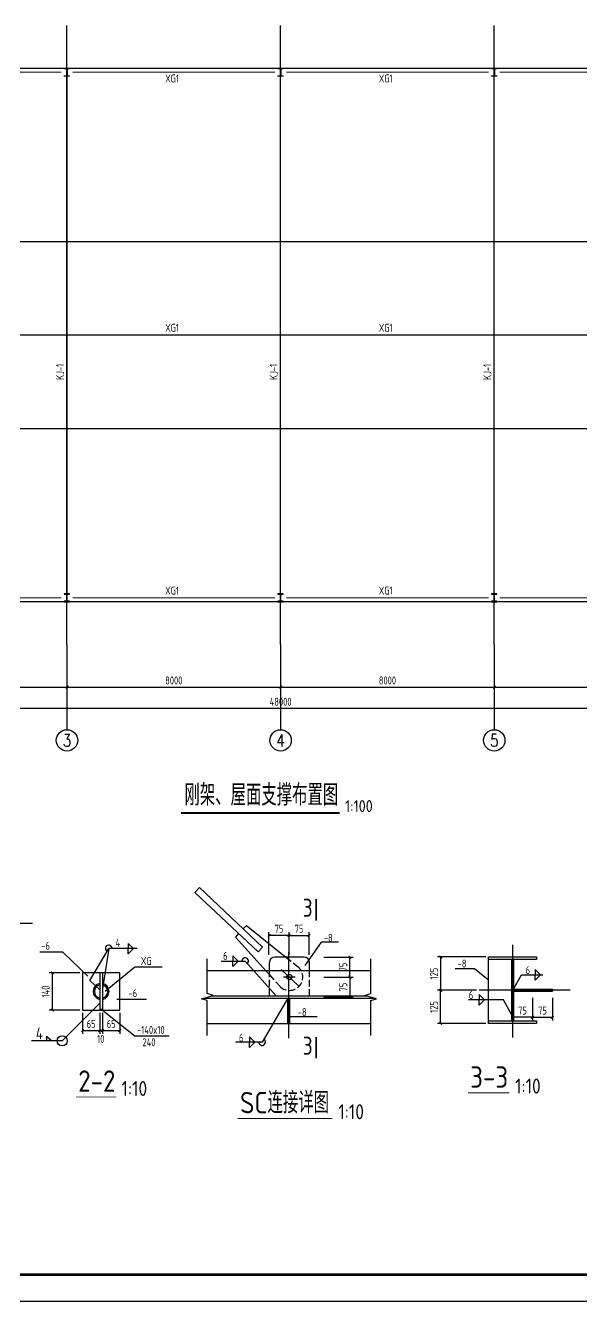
# Model space of a CAD drawing. Header units: millimetres. Extents: x 866561 to 877878, y 40199 to 44891.
# Drawn here: x 871554.4 to 871762.5, y 40203.1 to 40681.4 of the extents above; entities that cross this region are included whole.
import ezdxf
from ezdxf.enums import TextEntityAlignment as Align

# ---------------------------------------------------------------- set-up
doc = ezdxf.new("R2010")
doc.units = ezdxf.units.MM
doc.header["$LTSCALE"] = 1000
doc.header["$MEASUREMENT"] = 0
for name, pattern in [('DASH', [0.35, 0.25, -0.1]), ('DASHED', [117.236842, 78.157895, -39.078947]), ('DOTE', [2.42, 2, -0.2, 0.02, -0.2])]:
    doc.linetypes.add(name, pattern=pattern)
doc.layers.add('1', color=4, linetype='Continuous', lineweight=70)
for name, color, linetype in [('AXIS', 3, 'Continuous'), ('AXIS_TEXT', 7, 'Continuous'), ('BEAM', 4, 'DASHED'), ('COLUMN', 9, 'Continuous'), ('DIM', 7, 'Continuous'), ('DOTE', 1, 'DOTE'), ('M_Prof', 2, 'Continuous'), ('NUM', 7, 'Continuous'), ('OTHER', 2, 'Continuous'), ('尺寸标注', 7, 'Continuous'), ('支撑', 6, 'Continuous'), ('文字', 7, 'Continuous'), ('柱', 2, 'Continuous'), ('柱集中标注', 2, 'Continuous'), ('梁', 4, 'Continuous'), ('焊缝标注', 3, 'Continuous')]:
    doc.layers.add(name, color=color, linetype=linetype)
doc.styles.add('_TCH_AXIS', font='COMPLEX', dxfattribs={"bigfont": 'GBCBIG'})
doc.styles.add('COMPLEX', font='COMPLEX')
doc.styles.add('GBHZ', font='gbenor.shx', dxfattribs={"width": 0.9, "bigfont": 'gbcbig.shx'})
doc.dimstyles.new('Y10', dxfattribs={"dimscale": 0, "dimtxt": 3, "dimasz": 0.01, "dimexe": 1.2, "dimexo": 1, "dimgap": 1, "dimtad": 1, "dimdec": 0, "dimlfac": 10, "dimzin": 0, "dimdsep": 46, "dimtxsty": 'GBHZ', "dimblk1": 'DX', "dimblk2": 'DX', "dimsah": 1, "dimcen": 0.09, "dimdle": 1, "dimadec": 0, "dimazin": 0, "dimtfac": 1, "dimtdec": 0, "dimtix": 1, "dimtmove": 2, "dimatfit": 3, "dimldrblk": 'DX', "dimfxl": 0, "dimtolj": 1, "dimtzin": 0, "dimarcsym": 0})
doc.dimstyles.new('Y100', dxfattribs={"dimscale": 0, "dimtxt": 3, "dimasz": 0.01, "dimexe": 1.2, "dimexo": 2, "dimgap": 1, "dimtad": 1, "dimdec": 0, "dimlfac": 100, "dimzin": 0, "dimdsep": 46, "dimtxsty": 'GBHZ', "dimblk": 'DX', "dimcen": 0.09, "dimdle": 1, "dimclrd": 7, "dimclre": 7, "dimclrt": 7, "dimadec": 0, "dimazin": 0, "dimtfac": 1, "dimtdec": 0, "dimtix": 1, "dimtmove": 2, "dimatfit": 3, "dimldrblk": 'DX', "dimfxl": 0, "dimtolj": 1, "dimtzin": 0, "dimarcsym": 0})

# ---------------------------------------------------------------- blocks, each defined once
blk = doc.blocks.new('_AXISO')
blk.add_circle((0, 0), 0.5)
at = {"layer": 'AXIS_TEXT', "style": 'COMPLEX', "width": 1.041667}
blk.add_attdef('A', text='', height=0.56, dxfattribs=at).set_placement((-0.25, -0.28), (0.25, -0.28), align=Align.FIT)
blk = doc.blocks.new('DX')
at = {"color": 0, "linetype": 'ByBlock', "const_width": 40}
blk.add_lwpolyline([(-54, -51), (46, 49)], dxfattribs=at)
blk = doc.blocks.new('*D253')
at = {"layer": 'Defpoints', "color": 0, "transparency": 16777216}
for p in [(871489.89, 40449.36), (871569.89, 40449.36), (871569.89, 40433.36)]:
    blk.add_point(p, dxfattribs=at)
at = {"layer": 'dim', "color": 7, "lineweight": -2, "transparency": 16777216}
for p, q in [((871489.89, 40447.36), (871489.89, 40432.16)), ((871569.89, 40447.36), (871569.89, 40432.16)), ((871489.9, 40433.36), (871569.88, 40433.36))]:
    blk.add_line(p, q, dxfattribs=at)
at = {"layer": 'dim', "color": 7, "lineweight": -2, "transparency": 16777216, "xscale": 0.01, "yscale": 0.01, "zscale": 0.01, "rotation": 180}
blk.add_blockref('DX', (871489.89, 40433.36), dxfattribs=at)
at = {"layer": 'dim', "color": 7, "lineweight": -2, "transparency": 16777216, "xscale": 0.01, "yscale": 0.01, "zscale": 0.01}
blk.add_blockref('DX', (871569.89, 40433.36), dxfattribs=at)
at = {"layer": 'dim', "color": 7, "transparency": 16777216, "insert": (871529.89, 40435.86), "char_height": 3, "attachment_point": 5, "style": 'GBHZ'}
blk.add_mtext('\\A1;8000', dxfattribs=at)
blk = doc.blocks.new('*D254')
at = {"layer": 'Defpoints', "color": 0, "transparency": 16777216}
for p in [(871569.89, 40449.36), (871649.89, 40449.36), (871649.89, 40433.36)]:
    blk.add_point(p, dxfattribs=at)
at = {"layer": 'dim', "color": 7, "lineweight": -2, "transparency": 16777216}
for p, q in [((871569.89, 40447.36), (871569.89, 40432.16)), ((871649.89, 40447.36), (871649.89, 40432.16)), ((871569.9, 40433.36), (871649.88, 40433.36))]:
    blk.add_line(p, q, dxfattribs=at)
at = {"layer": 'dim', "color": 7, "lineweight": -2, "transparency": 16777216, "xscale": 0.01, "yscale": 0.01, "zscale": 0.01, "rotation": 180}
blk.add_blockref('DX', (871569.89, 40433.36), dxfattribs=at)
at = {"layer": 'dim', "color": 7, "lineweight": -2, "transparency": 16777216, "xscale": 0.01, "yscale": 0.01, "zscale": 0.01}
blk.add_blockref('DX', (871649.89, 40433.36), dxfattribs=at)
at = {"layer": 'dim', "color": 7, "transparency": 16777216, "insert": (871609.89, 40435.86), "char_height": 3, "attachment_point": 5, "style": 'GBHZ'}
blk.add_mtext('\\A1;8000', dxfattribs=at)
blk = doc.blocks.new('*D255')
at = {"layer": 'Defpoints', "color": 0, "transparency": 16777216}
for p in [(871649.89, 40449.36), (871729.89, 40449.36), (871729.89, 40433.36)]:
    blk.add_point(p, dxfattribs=at)
at = {"layer": 'dim', "color": 7, "lineweight": -2, "transparency": 16777216}
for p, q in [((871649.89, 40447.36), (871649.89, 40432.16)), ((871729.89, 40447.36), (871729.89, 40432.16)), ((871649.9, 40433.36), (871729.88, 40433.36))]:
    blk.add_line(p, q, dxfattribs=at)
at = {"layer": 'dim', "color": 7, "lineweight": -2, "transparency": 16777216, "xscale": 0.01, "yscale": 0.01, "zscale": 0.01, "rotation": 180}
blk.add_blockref('DX', (871649.89, 40433.36), dxfattribs=at)
at = {"layer": 'dim', "color": 7, "lineweight": -2, "transparency": 16777216, "xscale": 0.01, "yscale": 0.01, "zscale": 0.01}
blk.add_blockref('DX', (871729.89, 40433.36), dxfattribs=at)
at = {"layer": 'dim', "color": 7, "transparency": 16777216, "insert": (871689.89, 40435.86), "char_height": 3, "attachment_point": 5, "style": 'GBHZ'}
blk.add_mtext('\\A1;8000', dxfattribs=at)
blk = doc.blocks.new('*D256')
at = {"layer": 'Defpoints', "color": 0, "transparency": 16777216}
for p in [(871729.89, 40449.36), (871809.89, 40449.36), (871809.89, 40433.36)]:
    blk.add_point(p, dxfattribs=at)
at = {"layer": 'dim', "color": 7, "lineweight": -2, "transparency": 16777216}
for p, q in [((871729.89, 40447.36), (871729.89, 40432.16)), ((871809.89, 40447.36), (871809.89, 40432.16)), ((871729.9, 40433.36), (871809.88, 40433.36))]:
    blk.add_line(p, q, dxfattribs=at)
at = {"layer": 'dim', "color": 7, "lineweight": -2, "transparency": 16777216, "xscale": 0.01, "yscale": 0.01, "zscale": 0.01, "rotation": 180}
blk.add_blockref('DX', (871729.89, 40433.36), dxfattribs=at)
at = {"layer": 'dim', "color": 7, "lineweight": -2, "transparency": 16777216, "xscale": 0.01, "yscale": 0.01, "zscale": 0.01}
blk.add_blockref('DX', (871809.89, 40433.36), dxfattribs=at)
at = {"layer": 'dim', "color": 7, "transparency": 16777216, "insert": (871769.89, 40435.86), "char_height": 3, "attachment_point": 5, "style": 'GBHZ'}
blk.add_mtext('\\A1;8000', dxfattribs=at)
blk = doc.blocks.new('*D258')
at = {"layer": 'Defpoints', "color": 0, "transparency": 16777216}
for p in [(871409.89, 40449.36), (871889.89, 40449.36), (871409.89, 40425.36)]:
    blk.add_point(p, dxfattribs=at)
at = {"layer": 'dim', "color": 7, "lineweight": -2, "transparency": 16777216}
for p, q in [((871409.89, 40447.36), (871409.89, 40424.16)), ((871889.89, 40447.36), (871889.89, 40424.16)), ((871889.88, 40425.36), (871409.9, 40425.36))]:
    blk.add_line(p, q, dxfattribs=at)
at = {"layer": 'dim', "color": 7, "lineweight": -2, "transparency": 16777216, "xscale": 0.01, "yscale": 0.01, "zscale": 0.01, "rotation": 180}
blk.add_blockref('DX', (871409.89, 40425.36), dxfattribs=at)
at = {"layer": 'dim', "color": 7, "lineweight": -2, "transparency": 16777216, "xscale": 0.01, "yscale": 0.01, "zscale": 0.01}
blk.add_blockref('DX', (871889.89, 40425.36), dxfattribs=at)
at = {"layer": 'dim', "color": 7, "transparency": 16777216, "insert": (871649.89, 40427.86), "char_height": 3, "attachment_point": 5, "style": 'GBHZ'}
blk.add_mtext('\\A1;48000', dxfattribs=at)
blk = doc.blocks.new('*D570')
at = {"layer": 'Defpoints', "color": 0, "linetype": 'ByBlock', "ltscale": 0.8, "transparency": 16777216}
for p in [(871645.53, 40340.28), (871645.53, 40332.02), (871653.03, 40332.02)]:
    blk.add_point(p, dxfattribs=at)
at = {"layer": 'dim', "color": 0, "linetype": 'ByBlock', "lineweight": -2, "ltscale": 0.8, "transparency": 16777216}
for p, q in [((871645.53, 40333.02), (871645.53, 40341.48)), ((871653.03, 40333.02), (871653.03, 40341.48)), ((871653.02, 40340.28), (871645.54, 40340.28))]:
    blk.add_line(p, q, dxfattribs=at)
at = {"layer": 'dim', "color": 0, "linetype": 'ByBlock', "lineweight": -2, "ltscale": 0.8, "transparency": 16777216, "xscale": 0.01, "yscale": 0.01, "zscale": 0.01, "rotation": 180}
blk.add_blockref('DX', (871645.53, 40340.28), dxfattribs=at)
at = {"layer": 'dim', "color": 0, "linetype": 'ByBlock', "lineweight": -2, "ltscale": 0.8, "transparency": 16777216, "xscale": 0.01, "yscale": 0.01, "zscale": 0.01}
blk.add_blockref('DX', (871653.03, 40340.28), dxfattribs=at)
at = {"layer": 'dim', "color": 0, "linetype": 'ByBlock', "ltscale": 0.8, "transparency": 16777216, "insert": (871649.28, 40342.78), "char_height": 3, "attachment_point": 5, "style": 'GBHZ'}
blk.add_mtext('\\A1;75', dxfattribs=at)
blk = doc.blocks.new('*D571')
at = {"layer": 'Defpoints', "color": 0, "linetype": 'ByBlock', "ltscale": 0.8, "transparency": 16777216}
for p in [(871660.53, 40340.28), (871653.03, 40332.02), (871660.53, 40332.02)]:
    blk.add_point(p, dxfattribs=at)
at = {"layer": 'dim', "color": 0, "linetype": 'ByBlock', "lineweight": -2, "ltscale": 0.8, "transparency": 16777216}
for p, q in [((871653.03, 40333.02), (871653.03, 40341.48)), ((871660.53, 40333.02), (871660.53, 40341.48)), ((871653.04, 40340.28), (871660.52, 40340.28))]:
    blk.add_line(p, q, dxfattribs=at)
at = {"layer": 'dim', "color": 0, "linetype": 'ByBlock', "lineweight": -2, "ltscale": 0.8, "transparency": 16777216, "xscale": 0.01, "yscale": 0.01, "zscale": 0.01, "rotation": 180}
blk.add_blockref('DX', (871653.03, 40340.28), dxfattribs=at)
at = {"layer": 'dim', "color": 0, "linetype": 'ByBlock', "lineweight": -2, "ltscale": 0.8, "transparency": 16777216, "xscale": 0.01, "yscale": 0.01, "zscale": 0.01}
blk.add_blockref('DX', (871660.53, 40340.28), dxfattribs=at)
at = {"layer": 'dim', "color": 0, "linetype": 'ByBlock', "ltscale": 0.8, "transparency": 16777216, "insert": (871656.78, 40342.78), "char_height": 3, "attachment_point": 5, "style": 'GBHZ'}
blk.add_mtext('\\A1;75', dxfattribs=at)
blk = doc.blocks.new('*D572')
at = {"layer": 'Defpoints', "color": 0, "linetype": 'ByBlock', "ltscale": 0.8, "transparency": 16777216}
for p in [(871665.09, 40324.68), (871665.09, 40317.18), (871675.84, 40317.18)]:
    blk.add_point(p, dxfattribs=at)
at = {"layer": 'dim', "color": 0, "linetype": 'ByBlock', "lineweight": -2, "ltscale": 0.8, "transparency": 16777216}
for p, q in [((871666.09, 40324.68), (871677.04, 40324.68)), ((871675.84, 40324.67), (871675.84, 40317.19)), ((871666.09, 40317.18), (871677.04, 40317.18))]:
    blk.add_line(p, q, dxfattribs=at)
at = {"layer": 'dim', "color": 0, "linetype": 'ByBlock', "lineweight": -2, "ltscale": 0.8, "transparency": 16777216, "xscale": 0.01, "yscale": 0.01, "zscale": 0.01}
for p, rotation in [((871675.84, 40324.68), 90), ((871675.84, 40317.18), 270)]:
    blk.add_blockref('DX', p, dxfattribs=dict(at, rotation=rotation))
at = {"layer": 'dim', "color": 0, "linetype": 'ByBlock', "ltscale": 0.8, "transparency": 16777216, "insert": (871673.34, 40320.93), "char_height": 3, "attachment_point": 5, "rotation": 90, "style": 'GBHZ'}
blk.add_mtext('\\A1;75', dxfattribs=at)
blk = doc.blocks.new('*D573')
at = {"layer": 'Defpoints', "color": 0, "linetype": 'ByBlock', "ltscale": 0.8, "transparency": 16777216}
for p in [(871665.09, 40332.18), (871675.84, 40332.18), (871665.09, 40324.68)]:
    blk.add_point(p, dxfattribs=at)
at = {"layer": 'dim', "color": 0, "linetype": 'ByBlock', "lineweight": -2, "ltscale": 0.8, "transparency": 16777216}
for p, q in [((871666.09, 40332.18), (871677.04, 40332.18)), ((871675.84, 40324.69), (871675.84, 40332.17)), ((871666.09, 40324.68), (871677.04, 40324.68))]:
    blk.add_line(p, q, dxfattribs=at)
at = {"layer": 'dim', "color": 0, "linetype": 'ByBlock', "lineweight": -2, "ltscale": 0.8, "transparency": 16777216, "xscale": 0.01, "yscale": 0.01, "zscale": 0.01}
for p, rotation in [((871675.84, 40332.18), 90), ((871675.84, 40324.68), 270)]:
    blk.add_blockref('DX', p, dxfattribs=dict(at, rotation=rotation))
at = {"layer": 'dim', "color": 0, "linetype": 'ByBlock', "ltscale": 0.8, "transparency": 16777216, "insert": (871673.34, 40328.43), "char_height": 3, "attachment_point": 5, "rotation": 90, "style": 'GBHZ'}
blk.add_mtext('\\A1;75', dxfattribs=at)
blk = doc.blocks.new('*D568')
at = {"layer": 'Defpoints', "color": 0, "transparency": 16777216}
for p in [(871744.2, 40317.86), (871751.7, 40317.86), (871751.7, 40309.6)]:
    blk.add_point(p, dxfattribs=at)
at = {"layer": '尺寸标注', "color": 0, "lineweight": -2, "transparency": 16777216}
for p, q in [((871744.2, 40316.86), (871744.2, 40308.4)), ((871751.7, 40316.86), (871751.7, 40308.4)), ((871744.21, 40309.6), (871751.69, 40309.6))]:
    blk.add_line(p, q, dxfattribs=at)
at = {"layer": '尺寸标注', "color": 0, "lineweight": -2, "transparency": 16777216, "xscale": 0.01, "yscale": 0.01, "zscale": 0.01, "rotation": 180}
blk.add_blockref('DX', (871744.2, 40309.6), dxfattribs=at)
at = {"layer": '尺寸标注', "color": 0, "lineweight": -2, "transparency": 16777216, "xscale": 0.01, "yscale": 0.01, "zscale": 0.01}
blk.add_blockref('DX', (871751.7, 40309.6), dxfattribs=at)
at = {"layer": '尺寸标注', "color": 0, "transparency": 16777216, "insert": (871747.95, 40312.1), "char_height": 3, "attachment_point": 5, "style": 'GBHZ'}
blk.add_mtext('\\A1;75', dxfattribs=at)
blk = doc.blocks.new('*D569')
at = {"layer": 'Defpoints', "color": 0, "transparency": 16777216}
for p in [(871736.7, 40317.86), (871744.2, 40317.86), (871736.7, 40309.6)]:
    blk.add_point(p, dxfattribs=at)
at = {"layer": '尺寸标注', "color": 0, "lineweight": -2, "transparency": 16777216}
for p, q in [((871736.7, 40316.86), (871736.7, 40308.4)), ((871744.2, 40316.86), (871744.2, 40308.4)), ((871744.19, 40309.6), (871736.71, 40309.6))]:
    blk.add_line(p, q, dxfattribs=at)
at = {"layer": '尺寸标注', "color": 0, "lineweight": -2, "transparency": 16777216, "xscale": 0.01, "yscale": 0.01, "zscale": 0.01, "rotation": 180}
blk.add_blockref('DX', (871736.7, 40309.6), dxfattribs=at)
at = {"layer": '尺寸标注', "color": 0, "lineweight": -2, "transparency": 16777216, "xscale": 0.01, "yscale": 0.01, "zscale": 0.01}
blk.add_blockref('DX', (871744.2, 40309.6), dxfattribs=at)
at = {"layer": '尺寸标注', "color": 0, "transparency": 16777216, "insert": (871740.45, 40312.1), "char_height": 3, "attachment_point": 5, "style": 'GBHZ'}
blk.add_mtext('\\A1;75', dxfattribs=at)
blk = doc.blocks.new('_ARROW')
blk.add_solid([(0, 0), (-1, 0.1), (-1, -0.1)])
blk = doc.blocks.new('*D554')
at = {"layer": 'Defpoints', "color": 0, "transparency": 16777216}
for p in [(871727.7, 40332.21), (871709.81, 40319.72), (871724.2, 40319.72)]:
    blk.add_point(p, dxfattribs=at)
at = {"layer": 'dim', "color": 0, "lineweight": -2, "transparency": 16777216}
for p, q in [((871726.7, 40332.21), (871708.61, 40332.21)), ((871709.81, 40332.2), (871709.81, 40319.73)), ((871723.2, 40319.72), (871708.61, 40319.72))]:
    blk.add_line(p, q, dxfattribs=at)
at = {"layer": 'dim', "color": 0, "lineweight": -2, "transparency": 16777216, "xscale": 0.01, "yscale": 0.01, "zscale": 0.01}
for p, rotation in [((871709.81, 40332.21), 90), ((871709.81, 40319.72), 270)]:
    blk.add_blockref('DX', p, dxfattribs=dict(at, rotation=rotation))
at = {"layer": 'dim', "color": 0, "transparency": 16777216, "insert": (871707.31, 40325.97), "char_height": 3, "attachment_point": 5, "rotation": 90, "style": 'GBHZ'}
blk.add_mtext('\\A1;125', dxfattribs=at)
blk = doc.blocks.new('*D553')
at = {"layer": 'Defpoints', "color": 0, "transparency": 16777216}
for p in [(871564.42, 40326.26), (871575.68, 40326.26, -0.09), (871575.68, 40312.26, -0.09)]:
    blk.add_point(p, dxfattribs=at)
at = {"layer": 'dim', "color": 0, "lineweight": -2, "transparency": 16777216}
for p, q in [((871574.68, 40326.26), (871563.22, 40326.26)), ((871564.42, 40312.27), (871564.42, 40326.25)), ((871574.68, 40312.26), (871563.22, 40312.26))]:
    blk.add_line(p, q, dxfattribs=at)
at = {"layer": 'dim', "color": 0, "lineweight": -2, "transparency": 16777216, "xscale": 0.01, "yscale": 0.01, "zscale": 0.01}
for p, rotation in [((871564.42, 40326.26), 90), ((871564.42, 40312.26), 270)]:
    blk.add_blockref('DX', p, dxfattribs=dict(at, rotation=rotation))
at = {"layer": 'dim', "color": 0, "transparency": 16777216, "insert": (871561.92, 40319.26), "char_height": 3, "attachment_point": 5, "rotation": 90, "style": 'GBHZ'}
blk.add_mtext('\\A1;140', dxfattribs=at)
blk = doc.blocks.new('*D543')
at = {"layer": 'Defpoints', "color": 0, "transparency": 16777216}
for p in [(871575.68, 40312.26, -0.09), (871582.18, 40312.26, -0.09), (871582.18, 40304.6)]:
    blk.add_point(p, dxfattribs=at)
at = {"layer": 'dim', "color": 0, "lineweight": -2, "transparency": 16777216}
for p, q in [((871575.68, 40311.26), (871575.68, 40303.4)), ((871582.18, 40311.26), (871582.18, 40303.4)), ((871575.69, 40304.6), (871582.17, 40304.6))]:
    blk.add_line(p, q, dxfattribs=at)
at = {"layer": 'dim', "color": 0, "lineweight": -2, "transparency": 16777216, "xscale": 0.01, "yscale": 0.01, "zscale": 0.01, "rotation": 180}
blk.add_blockref('DX', (871575.68, 40304.6), dxfattribs=at)
at = {"layer": 'dim', "color": 0, "lineweight": -2, "transparency": 16777216, "xscale": 0.01, "yscale": 0.01, "zscale": 0.01}
blk.add_blockref('DX', (871582.18, 40304.6), dxfattribs=at)
at = {"layer": 'dim', "color": 0, "transparency": 16777216, "insert": (871578.93, 40307.1), "char_height": 3, "attachment_point": 5, "style": 'GBHZ'}
blk.add_mtext('\\A1;65', dxfattribs=at)
blk = doc.blocks.new('*D544')
at = {"layer": 'Defpoints', "color": 0, "transparency": 16777216}
for p in [(871582.18, 40312.26, -0.09), (871583.18, 40312.26, -0.09), (871583.18, 40304.6)]:
    blk.add_point(p, dxfattribs=at)
at = {"layer": 'dim', "color": 0, "lineweight": -2, "transparency": 16777216}
for p, q in [((871582.18, 40311.26), (871582.18, 40303.4)), ((871583.18, 40311.26), (871583.18, 40303.4)), ((871582.17, 40304.6), (871582.16, 40304.6)), ((871582.18, 40304.6), (871583.18, 40304.6)), ((871583.19, 40304.6), (871583.2, 40304.6))]:
    blk.add_line(p, q, dxfattribs=at)
at = {"layer": 'dim', "color": 0, "lineweight": -2, "transparency": 16777216, "xscale": 0.01, "yscale": 0.01, "zscale": 0.01}
blk.add_blockref('DX', (871582.18, 40304.6), dxfattribs=at)
at = {"layer": 'dim', "color": 0, "lineweight": -2, "transparency": 16777216, "xscale": 0.01, "yscale": 0.01, "zscale": 0.01, "rotation": 180}
blk.add_blockref('DX', (871583.18, 40304.6), dxfattribs=at)
at = {"layer": 'dim', "color": 0, "transparency": 16777216, "insert": (871582.55, 40301.46), "char_height": 3, "attachment_point": 5, "style": 'GBHZ'}
blk.add_mtext('\\A1;10', dxfattribs=at)
blk = doc.blocks.new('*D545')
at = {"layer": 'Defpoints', "color": 0, "transparency": 16777216}
for p in [(871583.18, 40312.26, -0.09), (871589.68, 40312.26, -0.09), (871589.68, 40304.6)]:
    blk.add_point(p, dxfattribs=at)
at = {"layer": 'dim', "color": 0, "lineweight": -2, "transparency": 16777216}
for p, q in [((871583.18, 40311.26), (871583.18, 40303.4)), ((871589.68, 40311.26), (871589.68, 40303.4)), ((871583.19, 40304.6), (871589.67, 40304.6))]:
    blk.add_line(p, q, dxfattribs=at)
at = {"layer": 'dim', "color": 0, "lineweight": -2, "transparency": 16777216, "xscale": 0.01, "yscale": 0.01, "zscale": 0.01, "rotation": 180}
blk.add_blockref('DX', (871583.18, 40304.6), dxfattribs=at)
at = {"layer": 'dim', "color": 0, "lineweight": -2, "transparency": 16777216, "xscale": 0.01, "yscale": 0.01, "zscale": 0.01}
blk.add_blockref('DX', (871589.68, 40304.6), dxfattribs=at)
at = {"layer": 'dim', "color": 0, "transparency": 16777216, "insert": (871586.43, 40307.1), "char_height": 3, "attachment_point": 5, "style": 'GBHZ'}
blk.add_mtext('\\A1;65', dxfattribs=at)
blk = doc.blocks.new('*D546')
at = {"layer": 'Defpoints', "color": 0, "transparency": 16777216}
for p in [(871709.81, 40319.72), (871724.2, 40319.72), (871727.7, 40307.23)]:
    blk.add_point(p, dxfattribs=at)
at = {"layer": 'dim', "color": 0, "lineweight": -2, "transparency": 16777216}
for p, q in [((871723.2, 40319.72), (871708.61, 40319.72)), ((871709.81, 40307.24), (871709.81, 40319.71)), ((871726.7, 40307.23), (871708.61, 40307.23))]:
    blk.add_line(p, q, dxfattribs=at)
at = {"layer": 'dim', "color": 0, "lineweight": -2, "transparency": 16777216, "xscale": 0.01, "yscale": 0.01, "zscale": 0.01}
for p, rotation in [((871709.81, 40319.72), 90), ((871709.81, 40307.23), 270)]:
    blk.add_blockref('DX', p, dxfattribs=dict(at, rotation=rotation))
at = {"layer": 'dim', "color": 0, "transparency": 16777216, "insert": (871707.31, 40313.48), "char_height": 3, "attachment_point": 5, "rotation": 90, "style": 'GBHZ'}
blk.add_mtext('\\A1;125', dxfattribs=at)

msp = doc.modelspace()

# ---------------------------------------------------------------- linework, layer by layer
at = {"color": 0, "linetype": 'Continuous'}
msp.add_line((871556.978, 40344.737, 0.088), (871544.066, 40344.737, 0.088), dxfattribs=at)
msp.add_line((872098.957, 40203.051), (871257.957, 40203.051))
at = {"color": 0, "const_width": 1}
msp.add_lwpolyline([(872088.957, 40213.051), (871282.957, 40213.051), (871282.957, 40787.051), (872088.957, 40787.051)], close=True, dxfattribs=at)
at = {"const_width": 0.667}
msp.add_lwpolyline([(871612.612, 40386.164), (871671.976, 40386.164)], dxfattribs=at)
at = {"layer": '1', "color": 2, "const_width": 0.6, "elevation": 0.09}
for points in [[(871663.214, 40353.876), (871663.214, 40345.851)], [(871663.214, 40302.172), (871663.214, 40294.147)]]:
    msp.add_lwpolyline(points, dxfattribs=at)
at = {"layer": 'AXIS', "color": 0}
for p, q in [((871569.891, 40449.36), (871569.891, 40417.36)), ((871649.891, 40449.36), (871649.891, 40417.36)), ((871729.891, 40449.36), (871729.891, 40417.36))]:
    msp.add_line(p, q, dxfattribs=at)
at = {"layer": 'AXIS'}
for p, q in [((871659.036, 40328.94), (871665.223, 40337.713)), ((871671.559, 40337.713), (871665.223, 40337.713)), ((871568.385, 40333.987, -0.003), (871559.732, 40333.987, -0.003)), ((871577.714, 40324.977), (871568.385, 40333.987)), ((871595.309, 40328.316), (871584.124, 40319.261)), ((871605.519, 40328.316), (871595.309, 40328.316)), ((871722.518, 40327.708, 0.088), (871715.29, 40327.708, 0.088)), ((871727.699, 40323.453, 0.088), (871722.518, 40327.708, 0.088)), ((871582.599, 40312.729), (871595.422, 40302.455)), ((871599.625, 40316.215, 0.088), (871588.607, 40316.215, 0.088)), ((871608.124, 40302.455), (871595.422, 40302.455))]:
    msp.add_line(p, q, dxfattribs=at)
at = {"layer": 'BEAM', "linetype": 'DASH', "ltscale": 0.01}
for p, q in [((871651.866, 40332.141), (871656.626, 40328.31)), ((871645.691, 40317.577), (871645.691, 40327.051)), ((871660.691, 40317.577), (871660.691, 40327.045)), ((871645.711, 40325.532), (871649.756, 40321.044))]:
    msp.add_line(p, q, dxfattribs=at)
msp.add_arc((871653.191, 40324.677), 5, 226.606, 46.606, dxfattribs=at)
at = {"layer": 'COLUMN', "color": 2}
for p, q in [((871617.824, 40356.395), (871619.542, 40358.212)), ((871617.824, 40356.395), (871641.433, 40334.074)), ((871619.542, 40358.212), (871643.15, 40335.891)), ((871634.166, 40340.944), (871632.964, 40339.673)), ((871637.086, 40344.032), (871635.884, 40342.761)), ((871637.086, 40344.032), (871651.842, 40332.16)), ((871632.964, 40339.673), (871645.706, 40325.537)), ((871643.15, 40335.891), (871641.433, 40334.074)), ((871658.691, 40332.177), (871647.691, 40332.177)), ((871727.699, 40308.204, 0.088), (871727.699, 40331.213, 0.088)), ((871736.299, 40331.213, 0.088), (871736.299, 40308.204, 0.088)), ((871737.099, 40331.213, 0.088), (871737.099, 40308.204, 0.088)), ((871622.401, 40327.177), (871645.691, 40327.177)), ((871645.691, 40327.051), (871645.691, 40330.177)), ((871645.691, 40327.177), (871660.691, 40327.177)), ((871660.691, 40327.083), (871660.691, 40330.177)), ((871660.691, 40327.177), (871683.651, 40327.177)), ((871621.008, 40316.777), (871685.045, 40316.777)), ((871623.941, 40317.577), (871682.111, 40317.577)), ((871652.591, 40307.177), (871652.591, 40316.777)), ((871653.391, 40307.177), (871653.391, 40316.777)), ((871737.099, 40320.157, 0.088), (871751.699, 40320.157, 0.088)), ((871737.099, 40319.357, 0.088), (871751.699, 40319.357, 0.088)), ((871743.199, 40320.157, 0.088), (871743.199, 40319.357, 0.088)), ((871745.199, 40320.157, 0.088), (871745.199, 40319.357, 0.088)), ((871751.699, 40320.157, 0.088), (871751.699, 40319.357, 0.088)), ((871683.651, 40307.177), (871622.401, 40307.177))]:
    msp.add_line(p, q, dxfattribs=at)
at = {"layer": 'COLUMN', "color": 2, "elevation": 0.088}
for points in [[(871727.699, 40332.213), (871745.699, 40332.213), (871745.699, 40331.213), (871727.699, 40331.213)], [(871727.699, 40308.204), (871745.699, 40308.204), (871745.699, 40307.204), (871727.699, 40307.204)]]:
    msp.add_lwpolyline(points, close=True, dxfattribs=at)
at = {"layer": 'COLUMN', "color": 2}
msp.add_circle((871653.191, 40324.677), 1, dxfattribs=at)
for centre, start, end in [((871647.691, 40330.177), 90, 180), ((871658.691, 40330.177), 0, 90)]:
    msp.add_arc(centre, 2, start, end, dxfattribs=at)
at = {"layer": 'dim'}
msp.add_line((871663.533, 40309.812, 0.088), (871653.391, 40309.812), dxfattribs=at)
msp.add_circle((871568.1, 40300.745), 1.911, dxfattribs=at)
for radius, start, end in [(3, 99.59407, 260.40593), (2.5, 101.53696, 258.46304), (3, 279.59407, 80.40593), (2.5, 281.53696, 78.46304)]:
    msp.add_arc((871582.681, 40319.261), radius, start, end, dxfattribs=at)
at = {"layer": 'DOTE', "linetype": 'DOTE'}
for p, q in [((871569.891, 40449.36), (871569.891, 40681.36)), ((871649.891, 40449.36), (871649.891, 40681.36)), ((871729.891, 40449.36), (871729.891, 40681.36)), ((871393.891, 40665.36), (871905.891, 40665.36)), ((871393.891, 40600.36), (871905.891, 40600.36)), ((871393.891, 40565.36), (871905.891, 40565.36)), ((871393.891, 40530.36), (871905.891, 40530.36)), ((871905.891, 40465.36), (871393.891, 40465.36))]:
    msp.add_line(p, q, dxfattribs=at)
at = {"layer": 'DOTE', "linetype": 'DOTE', "ltscale": 0.02}
for p, q in [((871736.699, 40336.778, 0.088), (871736.699, 40301.999, 0.088)), ((871653.026, 40301.697), (871653.026, 40333.967)), ((871650.032, 40327.508), (871656.659, 40321.242)), ((871655.366, 40324.677), (871651.016, 40324.677)), ((871758.278, 40319.722, 0.088), (871724.202, 40319.722, 0.088))]:
    msp.add_line(p, q, dxfattribs=at)
at = {"layer": 'M_Prof'}
for points in [[(871568.891, 40665.36), (871570.891, 40665.36), (871570.891, 40665.16), (871569.981, 40665.16), (871569.981, 40662.56), (871570.891, 40662.56), (871570.891, 40662.36), (871568.891, 40662.36), (871568.891, 40662.56), (871569.801, 40662.56), (871569.801, 40665.16), (871568.891, 40665.16)], [(871648.891, 40665.36), (871650.891, 40665.36), (871650.891, 40665.16), (871649.981, 40665.16), (871649.981, 40662.56), (871650.891, 40662.56), (871650.891, 40662.36), (871648.891, 40662.36), (871648.891, 40662.56), (871649.801, 40662.56), (871649.801, 40665.16), (871648.891, 40665.16)], [(871728.891, 40665.36), (871730.891, 40665.36), (871730.891, 40665.16), (871729.981, 40665.16), (871729.981, 40662.56), (871730.891, 40662.56), (871730.891, 40662.36), (871728.891, 40662.36), (871728.891, 40662.56), (871729.801, 40662.56), (871729.801, 40665.16), (871728.891, 40665.16)], [(871568.891, 40465.36), (871570.891, 40465.36), (871570.891, 40465.56), (871569.981, 40465.56), (871569.981, 40468.16), (871570.891, 40468.16), (871570.891, 40468.36), (871568.891, 40468.36), (871568.891, 40468.16), (871569.801, 40468.16), (871569.801, 40465.56), (871568.891, 40465.56)], [(871648.891, 40465.36), (871650.891, 40465.36), (871650.891, 40465.56), (871649.981, 40465.56), (871649.981, 40468.16), (871650.891, 40468.16), (871650.891, 40468.36), (871648.891, 40468.36), (871648.891, 40468.16), (871649.801, 40468.16), (871649.801, 40465.56), (871648.891, 40465.56)], [(871728.891, 40465.36), (871730.891, 40465.36), (871730.891, 40465.56), (871729.981, 40465.56), (871729.981, 40468.16), (871730.891, 40468.16), (871730.891, 40468.36), (871728.891, 40468.36), (871728.891, 40468.16), (871729.801, 40468.16), (871729.801, 40465.56), (871728.891, 40465.56)]]:
    msp.add_lwpolyline(points, close=True, dxfattribs=at)
at = {"layer": 'OTHER'}
for p, q in [((871622.401, 40318.457), (871622.401, 40331.537)), ((871683.651, 40318.457), (871683.651, 40331.537)), ((871620.201, 40316.557), (871624.601, 40317.757)), ((871624.601, 40317.757), (871622.401, 40318.457)), ((871681.451, 40317.757), (871683.651, 40318.457)), ((871685.851, 40316.557), (871681.451, 40317.757)), ((871622.401, 40315.857), (871620.201, 40316.557)), ((871622.401, 40302.777), (871622.401, 40315.857)), ((871683.651, 40315.857), (871685.851, 40316.557)), ((871683.651, 40302.777), (871683.651, 40315.857))]:
    msp.add_line(p, q, dxfattribs=at)
at = {"layer": '支撑', "color": 6, "linetype": 'ByBlock', "const_width": 0.4}
for points in [[(871567.801, 40663.86), (871491.981, 40663.86)], [(871647.801, 40663.86), (871571.981, 40663.86)], [(871727.801, 40663.86), (871651.981, 40663.86)], [(871807.801, 40663.86), (871731.981, 40663.86)], [(871567.801, 40565.36), (871491.981, 40565.36)], [(871647.801, 40565.36), (871571.981, 40565.36)], [(871727.801, 40565.36), (871651.981, 40565.36)], [(871807.801, 40565.36), (871731.981, 40565.36)], [(871567.801, 40466.86), (871491.981, 40466.86)], [(871647.801, 40466.86), (871571.981, 40466.86)], [(871727.801, 40466.86), (871651.981, 40466.86)], [(871807.801, 40466.86), (871731.981, 40466.86)]]:
    msp.add_lwpolyline(points, dxfattribs=at)
at = {"layer": '文字', "color": 6, "const_width": 0.32}
for points, elevation in [([(871573.217, 40279.725), (871588.371, 40279.725)], 0.088), ([(871720.009, 40281.244), (871735.551, 40281.244)], 0.176), ([(871633.826, 40271.629), (871669.283, 40271.629)], 0.088)]:
    msp.add_lwpolyline(points, dxfattribs=dict(at, elevation=elevation))
at = {"layer": '柱'}
for p, q in [((871582.181, 40326.261), (871582.181, 40312.261)), ((871583.181, 40326.261), (871583.181, 40312.261))]:
    msp.add_line(p, q, dxfattribs=at)
msp.add_lwpolyline([(871575.681, 40312.261), (871589.681, 40312.261), (871589.681, 40326.261), (871575.681, 40326.261)], close=True, dxfattribs=at)
at = {"layer": '梁', "color": 3, "ltscale": 0.05, "const_width": 0.4}
for points in [[(871569.891, 40662.36), (871569.891, 40468.36)], [(871649.891, 40662.36), (871649.891, 40468.36)], [(871729.891, 40662.36), (871729.891, 40468.36)]]:
    msp.add_lwpolyline(points, dxfattribs=at)
at = {"layer": '焊缝标注'}
for p, q in [((871592.835, 40337.2), (871592.835, 40335.4)), ((871592.835, 40337.2), (871594.835, 40335.4)), ((871578.485, 40323.393, 0.088), (871585.497, 40335.4)), ((871585.497, 40335.4), (871583.181, 40320.303)), ((871596.163, 40335.4), (871585.497, 40335.4)), ((871592.835, 40333.4), (871592.835, 40335.4)), ((871592.835, 40333.4), (871594.835, 40335.4)), ((871632.029, 40332.612), (871632.029, 40330.612)), ((871632.029, 40332.612), (871634.029, 40330.612)), ((871627.585, 40330.612), (871636.608, 40330.612)), ((871632.029, 40328.612), (871632.029, 40330.612)), ((871632.029, 40328.612), (871634.029, 40330.612)), ((871636.608, 40330.612), (871648.162, 40317.577)), ((871745.189, 40327.557, 0.088), (871745.189, 40325.557, 0.088)), ((871745.189, 40327.557, 0.088), (871747.189, 40325.557, 0.088)), ((871582.181, 40319.858, 0.088), (871578.485, 40323.393, 0.088)), ((871737.099, 40320.157, 0.088), (871740.099, 40325.557, 0.088)), ((871740.099, 40325.557, 0.088), (871748.12, 40325.557, 0.088)), ((871745.189, 40323.557, 0.088), (871745.189, 40325.557, 0.088)), ((871745.189, 40323.557, 0.088), (871747.189, 40325.557, 0.088)), ((871652.547, 40316.777), (871642.96, 40300.281)), ((871724.245, 40318.091, 0.088), (871724.245, 40316.091, 0.088)), ((871724.245, 40318.091, 0.088), (871726.245, 40316.091, 0.088)), ((871582.181, 40314.875), (871568.1, 40300.745)), ((871733.299, 40316.091, 0.088), (871720.223, 40316.091, 0.088)), ((871724.245, 40314.091, 0.088), (871724.245, 40316.091, 0.088)), ((871724.245, 40314.091, 0.088), (871726.245, 40316.091, 0.088)), ((871736.299, 40310.691, 0.088), (871733.299, 40316.091, 0.088)), ((871562.199, 40302.545), (871562.199, 40300.745)), ((871562.199, 40302.545), (871564.199, 40300.745)), ((871568.1, 40300.745), (871556.542, 40300.745)), ((871642.96, 40300.281), (871633.05, 40300.281)), ((871638.207, 40302.281), (871638.207, 40300.281)), ((871638.207, 40302.281), (871640.207, 40300.281)), ((871638.207, 40298.281), (871638.207, 40300.281)), ((871638.207, 40298.281), (871640.207, 40300.281))]:
    msp.add_line(p, q, dxfattribs=at)
for centre, start, end in [((871585.497, 40335.4), 359.99999, 226.12868), ((871636.608, 40330.612), 308.27546, 180), ((871642.96, 40300.281), 180, 59.57139)]:
    msp.add_arc(centre, 1.25, start, end, dxfattribs=at)

# ---------------------------------------------------------------- block references
at = {"layer": 'AXIS', "color": 0}
ref = msp.add_blockref('_AXISO', (871569.891, 40413.36), dxfattribs=dict(at, xscale=8, yscale=8, zscale=8))
ref.add_attrib('A', '3', dxfattribs={"layer": 'AXIS_TEXT', "color": 0, "height": 4.659, "style": '_TCH_AXIS'}).set_placement((871568.338, 40411.031), (871571.444, 40411.031), align=Align.FIT)
ref = msp.add_blockref('_AXISO', (871649.891, 40413.36), dxfattribs=dict(at, xscale=8, yscale=8, zscale=8))
ref.add_attrib('A', '4', dxfattribs={"layer": 'AXIS_TEXT', "color": 0, "height": 4.454, "style": '_TCH_AXIS'}).set_placement((871648.194, 40411.133), (871651.588, 40411.133), align=Align.FIT)
ref = msp.add_blockref('_AXISO', (871729.891, 40413.36), dxfattribs=dict(at, xscale=8, yscale=8, zscale=8))
ref.add_attrib('A', '5', dxfattribs={"layer": 'AXIS_TEXT', "color": 0, "height": 4.659, "style": '_TCH_AXIS'}).set_placement((871728.338, 40411.031), (871731.444, 40411.031), align=Align.FIT)
at = {"layer": '焊缝标注'}
for p, xscale, yscale, zscale, rotation in [((871737.099, 40320.157, 0.088), -2.499999999793585, 2.5, 2.5, 60.94539590662404), ((871736.299, 40310.691, 0.088), 2.499999999793584, 2.499999999793584, 2.499999999793584, 299.054604093376)]:
    msp.add_blockref('_ARROW', p, dxfattribs=dict(at, xscale=xscale, yscale=yscale, zscale=zscale, rotation=rotation))

# ---------------------------------------------------------------- texts
at = {"ltscale": 2, "style": 'GBHZ'}
msp.add_text('1:100', height=4.5, rotation=0.20444, dxfattribs=at).set_placement((871674.051, 40386.469))
at = {"layer": 'AXIS', "color": 0, "style": 'GBHZ', "width": 0.9}
for s, height, p in [('3', 6.75, (871658.203, 40347.257, 0.095)), ('-8', 3, (871666.08, 40337.873)), ('-6', 3, (871560.266, 40334.887, -0.003)), ('4', 3, (871588.067, 40336.016)), ('XG', 3, (871597.554, 40329.216)), ('6', 3, (871628.342, 40331.104)), ('-8', 3, (871716.176, 40328.223, 0.088)), ('6', 3, (871741.647, 40325.749, 0.088)), ('-6', 3, (871592.925, 40317.115, 0.088)), ('6', 3, (871720.364, 40316.417, 0.088)), ('-8', 3, (871656.313, 40310.012)), ('4', 4.5, (871558.257, 40301.361)), ('-140x10', 3, (871596.135, 40303.355)), ('6', 3, (871634.278, 40300.445)), ('240', 3, (871598.168, 40298.745)), ('3', 6.75, (871658.203, 40295.554, 0.095))]:
    msp.add_text(s, height=height, dxfattribs=at).set_placement(p)
at = {"layer": 'NUM', "style": 'GBHZ'}
msp.add_text('刚架、屋面支撑布置图', height=8, dxfattribs=at).set_placement((871613.866, 40388.937))
at = {"layer": '文字', "color": 6, "style": 'GBHZ'}
for s, height, p in [('2-2', 8, (871574.08, 40281.677, 0.088)), ('3-3', 8, (871720.873, 40283.196, 0.176)), ('1:10', 5.6, (871590.331, 40280.084, 0.088)), ('1:10', 5.6, (871737.706, 40280.988, 0.176)), ('SC连接详图', 8, (871634.689, 40273.581, 0.088)), ('1:10', 5.6, (871671.513, 40271.374, 0.088))]:
    msp.add_text(s, height=height, dxfattribs=at).set_placement(p)
at = {"layer": '柱集中标注', "style": 'GBHZ', "width": 0.9}
for p in [(871606.652, 40660.004), (871686.652, 40660.004), (871606.652, 40566.55), (871686.652, 40566.55), (871606.652, 40468.05), (871686.652, 40468.05)]:
    msp.add_text('XG1', height=3, dxfattribs=at).set_placement(p)
for p in [(871568.81, 40548.503), (871648.81, 40548.503), (871728.81, 40548.503)]:
    msp.add_text('KJ-1', height=3, rotation=90, dxfattribs=at).set_placement(p)

# ---------------------------------------------------------------- dimensions: what is measured, and where the dimension line sits
at = {"layer": 'dim'}
for base, p1, p2, picture, middle in [((871409.891, 40425.36), (871889.891, 40449.36), (871409.891, 40449.36), '*D258', (871649.891, 40427.86)), ((871569.891, 40433.36), (871489.891, 40449.36), (871569.891, 40449.36), '*D253', (871529.891, 40435.86)), ((871649.891, 40433.36), (871569.891, 40449.36), (871649.891, 40449.36), '*D254', (871609.891, 40435.86)), ((871729.891, 40433.36), (871649.891, 40449.36), (871729.891, 40449.36), '*D255', (871689.891, 40435.86)), ((871809.891, 40433.36), (871729.891, 40449.36), (871809.891, 40449.36), '*D256', (871769.891, 40435.86))]:
    dim = msp.add_linear_dim(base=base, p1=p1, p2=p2, dimstyle='Y100', override={"dimscale": 1, "dimfxl": 2}, dxfattribs=at)
    dim.commit()
    dim.dimension.update_dxf_attribs({"geometry": picture, "text_midpoint": middle})
at = {"layer": 'dim', "color": 0, "linetype": 'ByBlock', "ltscale": 0.8}
for base, p1, p2, angle, picture, middle in [((871645.526, 40340.281), (871653.026, 40332.021), (871645.526, 40332.021), 180, '*D570', (871649.276, 40342.781)), ((871675.844, 40332.177), (871665.091, 40324.677), (871665.091, 40332.177), 90, '*D573', (871673.344, 40328.427)), ((871675.844, 40317.177), (871665.091, 40324.677), (871665.091, 40317.177), 90, '*D572', (871673.344, 40320.927))]:
    dim = msp.add_linear_dim(base=base, p1=p1, p2=p2, angle=angle, dimstyle='Y10', override={"dimscale": 1}, dxfattribs=at)
    dim.commit()
    dim.dimension.update_dxf_attribs({"geometry": picture, "text_midpoint": middle})
dim = msp.add_linear_dim(base=(871660.526, 40340.281), p1=(871653.026, 40332.021), p2=(871660.526, 40332.021), dimstyle='Y10', override={"dimscale": 1}, dxfattribs=at)
dim.commit()
dim.dimension.update_dxf_attribs({"geometry": '*D571', "text_midpoint": (871656.776, 40342.781)})
at = {"layer": 'dim', "color": 0}
for base, p1, p2, angle, picture, middle in [((871709.807, 40319.722, 0.088), (871727.699, 40332.213, 0.088), (871724.202, 40319.722, 0.088), 90, '*D554', (871707.307, 40325.968, 0.088)), ((871564.42, 40326.261, 0.087), (871575.681, 40312.261), (871575.681, 40326.261), 90, '*D553', (871561.92, 40319.261, 0.087)), ((871709.807, 40319.722, 0.088), (871727.699, 40307.232, 0.088), (871724.202, 40319.722, 0.088), 270, '*D546', (871707.307, 40313.477, 0.088))]:
    dim = msp.add_linear_dim(base=base, p1=p1, p2=p2, angle=angle, dimstyle='Y10', override={"dimscale": 1}, dxfattribs=at)
    dim.commit()
    dim.dimension.update_dxf_attribs({"geometry": picture, "text_midpoint": middle})
for base, p1, p2, picture, middle in [((871582.181, 40304.604, 0.087), (871575.681, 40312.261), (871582.181, 40312.261), '*D543', (871578.931, 40307.104, 0.087)), ((871589.681, 40304.604, 0.087), (871583.181, 40312.261), (871589.681, 40312.261), '*D545', (871586.431, 40307.104, 0.087))]:
    dim = msp.add_linear_dim(base=base, p1=p1, p2=p2, dimstyle='Y10', override={"dimscale": 1}, dxfattribs=at)
    dim.commit()
    dim.dimension.update_dxf_attribs({"geometry": picture, "text_midpoint": middle})
dim = msp.add_linear_dim(base=(871583.181, 40304.604, 0.087), p1=(871582.181, 40312.261), p2=(871583.181, 40312.261), dimstyle='Y10', override={"dimscale": 1}, dxfattribs=at)
dim.commit()
dim.dimension.update_dxf_attribs({"geometry": '*D544', "text_midpoint": (871582.55, 40301.457, 0.087), "dimtype": 160})
at = {"layer": '尺寸标注', "color": 0}
for base, p2, picture, middle in [((871736.699, 40309.597, 0.088), (871736.699, 40317.857, 0.088), '*D569', (871740.449, 40312.097, 0.088)), ((871751.699, 40309.597, 0.088), (871751.699, 40317.857, 0.088), '*D568', (871747.949, 40312.097, 0.088))]:
    dim = msp.add_linear_dim(base=base, p1=(871744.199, 40317.857, 0.088), p2=p2, dimstyle='Y10', override={"dimscale": 1}, dxfattribs=at)
    dim.commit()
    dim.dimension.update_dxf_attribs({"geometry": picture, "text_midpoint": middle})

doc.saveas('drawing.dxf')
